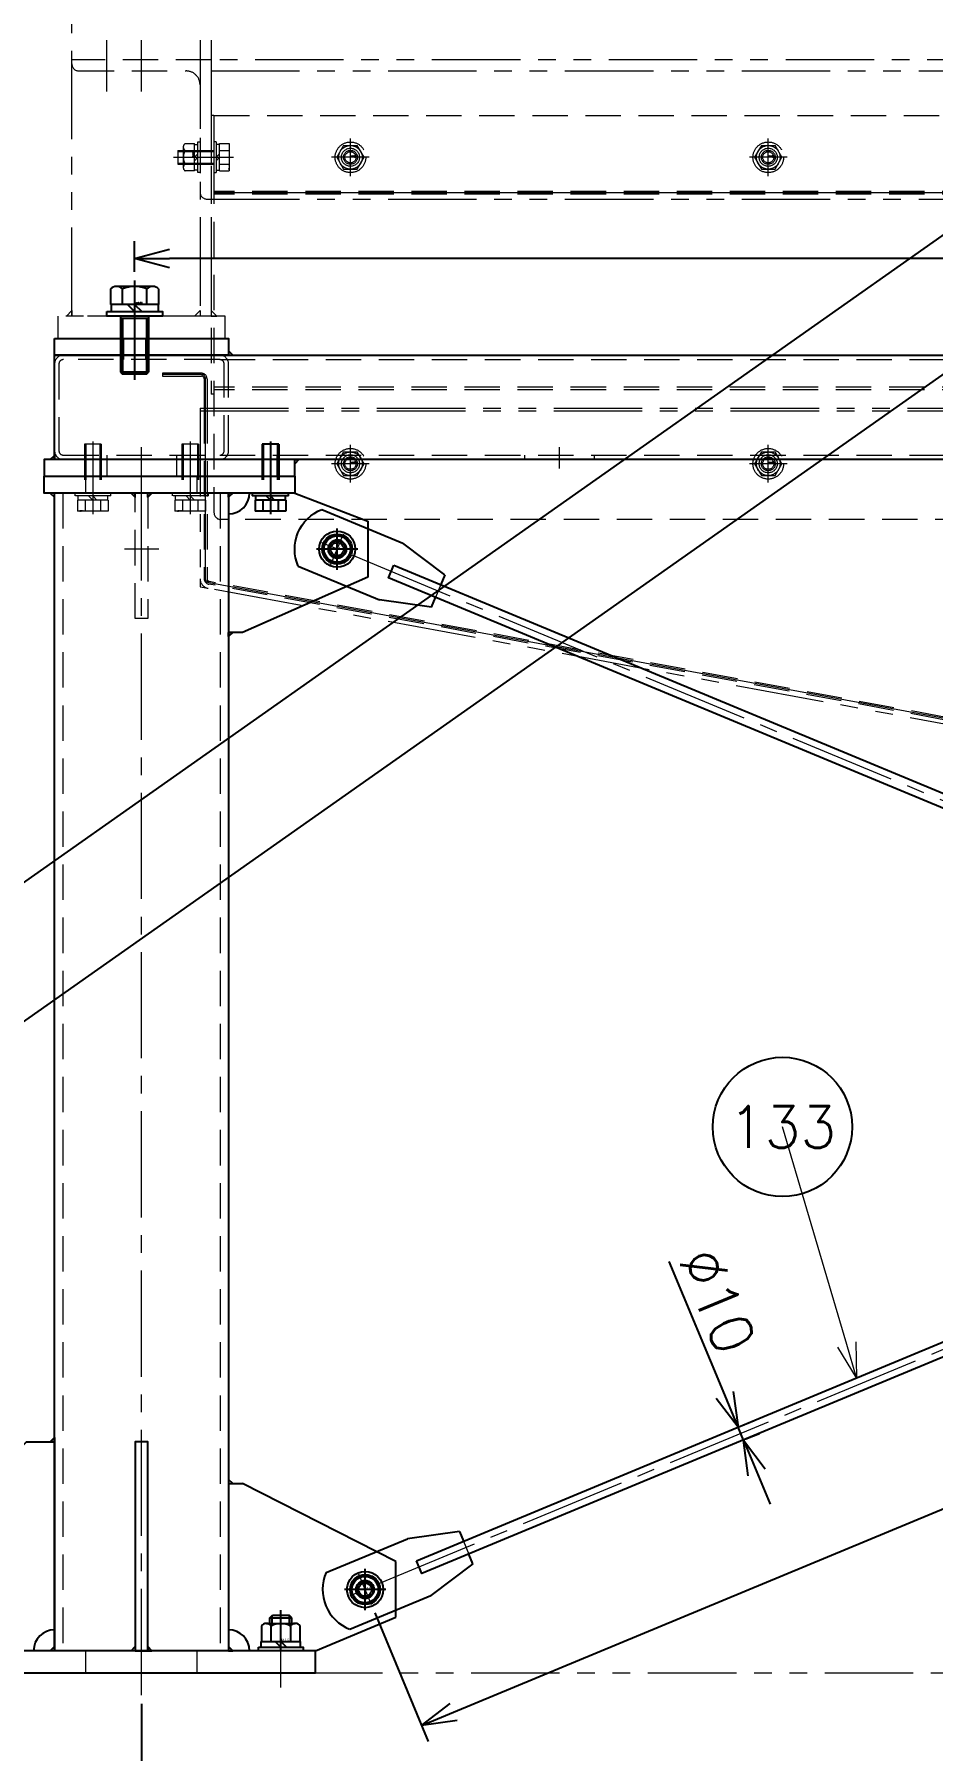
# Model space of a CAD drawing. Header units: millimetres. Extents: x -8731 to 85711, y -14522 to 31379.
# Drawn here: x 51963 to 52608, y 873 to 2106 of the extents above; entities that cross this region are included whole.
import ezdxf
from ezdxf import colors
from ezdxf.entities.mleader import LeaderData, LeaderLine
from ezdxf.enums import TextEntityAlignment as Align
from ezdxf.math import Vec2, Vec3

# ---------------------------------------------------------------- set-up
doc = ezdxf.new("R2010")
doc.units = ezdxf.units.MM
doc.header["$LTSCALE"] = 4
doc.header["$PDMODE"] = 99
doc.header["$PDSIZE"] = 1
for name, pattern in [('CENTER2', [28.575, 19.05, -3.175, 3.175, -3.175]), ('HIDDEN', [9.525, 6.35, -3.175]), ('PHANTOM2', [31.75, 15.875, -3.175, 3.175, -3.175, 3.175, -3.175])]:
    doc.linetypes.add(name, pattern=pattern)
for name, color, linetype, lineweight in [('04_HIDDEN', 2, 'HIDDEN', 13), ('05_CENTER', 4, 'CENTER2', 13), ('06_PHANTOM', 2, 'PHANTOM2', 13), ('08_DIM', 3, 'Continuous', 13)]:
    doc.layers.add(name, color=color, linetype=linetype, lineweight=lineweight)
doc.layers.add('10_DRAFT', color=8, linetype='Continuous', lineweight=0, plot=False)
doc.styles.add('KANJI0', font='txt.shx', dxfattribs={"width": 0.9, "height": 30, "bigfont": 'bigfont'})
doc.styles.add('KSS_TXT', font='txt.shx', dxfattribs={"bigfont": 'extfont2.shx'})
doc.styles.add('KSS_TXT_L', font='txt.shx', dxfattribs={"height": 9, "bigfont": 'extfont2.shx'})
doc.styles.get("Standard").update_dxf_attribs({"font": 'txt.shx', "bigfont": 'extfont2.shx'})
doc.dimstyles.new('KSS_DIM', dxfattribs={"dimscale": 3, "dimtxt": 3, "dimasz": 2.5, "dimexe": 1.25, "dimexo": 0.625, "dimtad": 1, "dimdsep": 46, "dimtxsty": 'KSS_TXT', "dimblk": 'OPEN30', "dimcen": 0, "dimazin": 2, "dimtfac": 0.75, "dimtmove": 0, "dimatfit": 3, "dimldrblk": 'OPEN30', "dimfxl": 1, "dimtolj": 1, "dimarcsym": 0})

# ---------------------------------------------------------------- blocks, each defined once
blk = doc.blocks.new('A$C7E805CF0_1_1_1')
at = {"color": 0}
for p, q in [((12, 998), (-273, 998)), ((12, 1000), (-188, 1000)), ((-188, 998), (-188, 1000)), ((-185, -998), (-185, 998)), ((12, 998), (12, 1000)), ((12, 998), (12, -998)), ((-278, -993), (-278, 993))]:
    blk.add_line(p, q, dxfattribs=at)
at = {"color": 3}
blk.add_line((-44.5, -998), (-44.5, 998), dxfattribs=at)
at = {"color": 0}
for centre in [(-238, 900), (-18, 900), (-238, 600), (-18, 600)]:
    blk.add_circle(centre, 6.5, dxfattribs=at)
blk.add_arc((-273, 993), 5, 90, 180, dxfattribs=at)
at = {"layer": '04_HIDDEN'}
blk.add_line((-183, -998), (-183, 998), dxfattribs=at)
at = {"layer": '04_HIDDEN', "color": 3}
blk.add_line((-42.5, -998), (-42.5, 998), dxfattribs=at)
at = {"layer": '05_CENTER'}
for p, q in [((-18, 1006.6), (-18, 991.5)), ((-238, 887.1), (-238, 912.9)), ((-18, 887.1), (-18, 912.9)), ((-250.9, 900), (-225.1, 900)), ((-30.9, 900), (-5.1, 900)), ((-238, 587.1), (-238, 612.9)), ((-18, 587.1), (-18, 612.9)), ((-250.9, 600), (-225.1, 600)), ((-30.9, 600), (-5.1, 600))]:
    blk.add_line(p, q, dxfattribs=at)
at = {"layer": '10_DRAFT'}
blk.add_line((-43.5, -998), (-43.5, 998), dxfattribs=at)
blk = doc.blocks.new('A$C3DA434D9_1_1_1')
at = {"color": 0}
for p, q in [((0, -1008), (0, 1008)), ((2, -1008), (2, 1008)), ((302.9, -61), (129.4, -1002.3)), ((-25, -1007), (-25, -1035)), ((-23, -1035), (-23, -1007)), ((-21, -1003), (0, -1003)), ((-21, -1005), (0, -1005)), ((0, -1008), (122.5, -1008)), ((-25, -1035), (-23, -1035))]:
    blk.add_line(p, q, dxfattribs=at)
for centre in [(40, -600), (40, -900)]:
    blk.add_circle(centre, 6.5, dxfattribs=at)
blk.add_arc((-21, -1007), 4, 90, 180)
for centre, radius, start, end in [((-21, -1007), 2, 90, 180), ((122.5, -1001), 7, 270, 349.5563)]:
    blk.add_arc(centre, radius, start, end, dxfattribs=at)
at = {"layer": '04_HIDDEN'}
for p, q in [((298, -60.1), (124.5, -1001.4)), ((299.9, -60.5), (126.4, -1001.7)), ((0, -1003), (122.5, -1003)), ((0, -1005), (122.5, -1005))]:
    blk.add_line(p, q, dxfattribs=at)
for radius in [2, 4]:
    blk.add_arc((122.5, -1001), radius, 270, 349.5563, dxfattribs=at)
at = {"layer": '05_CENTER'}
for p, q in [((40, -588), (40, -612)), ((52, -600), (28, -600)), ((40, -888), (40, -912)), ((52, -900), (28, -900))]:
    blk.add_line(p, q, dxfattribs=at)
at = {"layer": '10_DRAFT'}
for p, q in [((125, -1004), (122.5, -1004)), ((122.5, -1008), (128.3, -1008)), ((125.5, -1001.5), (125, -1004)), ((128.3, -1008), (129.4, -1002.3))]:
    blk.add_line(p, q, dxfattribs=at)
blk.add_lwpolyline([(299, 0), (299, -59.7, -0.045601), (299, -60.3), (125.5, -1001.5, -0.36178), (122.5, -1004), (-21, -1004, 0.414214), (-24, -1007), (-24, -1035)], format="xyb", dxfattribs=at)
blk = doc.blocks.new('A$C39DF1911_1_1_1')
blk.add_blockref('A$C3DA434D9_1_1_1', (-100, 0))
blk = doc.blocks.new('10b_2_1')
at = {"color": 0, "linetype": 'CENTER2'}
for p, q in [((0, -13.5), (0, 13.5)), ((13.5, 0), (-13.5, 0))]:
    blk.add_line(p, q, dxfattribs=at)
at = {"color": 0}
for p, q in [((-4.9, 8.5), (-9.8, 0)), ((-9.8, 0), (-4.9, -8.5)), ((-4.9, 8.5), (4.9, 8.5)), ((9.8, 0), (4.9, 8.5)), ((4.9, -8.5), (9.8, 0)), ((-4.9, -8.5), (4.9, -8.5))]:
    blk.add_line(p, q, dxfattribs=at)
for radius in [11, 8.49, 5, 4]:
    blk.add_circle((0, 0), radius, dxfattribs=at)
at = {"layer": '10_DRAFT', "style": 'KSS_TXT'}
blk.add_text('M10', height=1.25, dxfattribs=at).set_placement((0.3, 0.1))
blk = doc.blocks.new('A$C7E374867_2_1')
at = {"color": 0, "linetype": 'CENTER2'}
blk.add_line((0, -29), (0, 14), dxfattribs=at)
at = {"color": 0}
for p, q in [((-11, 1.5), (11, 1.5)), ((-11, 1.5), (-11, 0)), ((-11, 0), (11, 0)), ((-9.8, 11), (9.8, 11)), ((-9.8, 4), (-9.8, 11)), ((9.8, 4), (-9.8, 4)), ((-9.3, 4), (-9.3, 1.5)), ((-4.9, 4), (-4.9, 11)), ((0, 1.5), (-2.5, 4)), ((0, 4), (2.5, 1.5)), ((4.9, 4), (4.9, 11)), ((9.2, 1.5), (9.2, 4)), ((9.8, 4), (9.8, 11)), ((11, 0), (11, 1.5))]:
    blk.add_line(p, q, dxfattribs=at)
at = {"color": 0, "linetype": 'HIDDEN'}
for p, q in [((-5, -26), (-5, 0)), ((-4.2, -26), (-4.2, 0)), ((4.2, -26), (4.2, 0)), ((5, -26), (5, 0)), ((-5, -26), (5, -26))]:
    blk.add_line(p, q, dxfattribs=at)
at = {"layer": '10_DRAFT', "style": 'KSS_TXT_L'}
blk.add_text('BT-M10x30L,SW,PW', height=0.3, dxfattribs=at).set_placement((5.1, 10.7))
blk = doc.blocks.new('M10Nza_1_1_1')
at = {"color": 0}
for p, q in [((-9.8, 4), (-9.8, 10.7)), ((-9.8, 4), (9.8, 4)), ((-9.2, 1.5), (-9.2, 4)), ((-7.3, 12), (7.4, 12)), ((-4.9, 4), (-4.9, 10.7)), ((0, 1.5), (-2.5, 4)), ((0, 4), (2.5, 1.5)), ((4.9, 10.7), (4.9, 4)), ((9.2, 4), (9.2, 1.5)), ((9.8, 10.7), (9.8, 4))]:
    blk.add_line(p, q, dxfattribs=at)
at = {"color": 0, "linetype": 'CENTER2'}
blk.add_line((0, 12), (0, 0), dxfattribs=at)
at = {"color": 0}
blk.add_lwpolyline([(-11, 1.5), (11, 1.5), (11, 0), (-11, 0)], close=True, dxfattribs=at)
for centre, radius, start, end in [((-7.3, 9.1), 2.94, 33.626, 146.374), ((0, 2.2), 9.8, 60, 120), ((7.4, 9.1), 2.94, 33.626, 146.374)]:
    blk.add_arc(centre, radius, start, end, dxfattribs=at)
at = {"layer": '10_DRAFT', "style": 'KSS_TXT'}
blk.add_text('M10', height=1.25, dxfattribs=at).set_placement((0.3, 4.1))
blk = doc.blocks.new('A$C39C06508_1')
for p in [(-1900, 0), (-1600, 0), (-1900, -220), (-1600, -220)]:
    blk.add_blockref('10b_2_1', p)
at = {"rotation": 270}
blk.add_blockref('A$C39DF1911_1_1_1', (-1000, -280), dxfattribs=at)
at = {"layer": '04_HIDDEN'}
for name, p, rotation in [('A$C7E805CF0_1_1_1', (-1000, 18), 90), ('A$C7E374867_2_1', (-1998, 0), 270), ('M10Nza_1_1_1', (-2008, 0), 90)]:
    blk.add_blockref(name, p, dxfattribs=dict(at, rotation=rotation))
blk = doc.blocks.new('A$C7DBD2011_1')
at = {"color": 0, "linetype": 'CENTER2'}
blk.add_line((0, 25.6), (0, -45.7), dxfattribs=at)
at = {"color": 0}
for p, q in [((-17.3, 19.5), (-17.3, 8.3)), ((13, 21.3), (-13, 21.3)), ((-8.7, 8.3), (-8.7, 19.5)), ((8.7, 8.3), (8.7, 19.5)), ((17.3, 8.3), (17.3, 19.5)), ((17.3, 8.3), (-17.3, 8.3)), ((-16.9, 8.3), (-16.9, 3.2)), ((-10, 0), (-10, -40.3)), ((-5.1, 8.3), (0, 3.2)), ((0, 8.3), (5.1, 3.2)), ((10, 0), (10, -40.3)), ((16.9, 8.3), (16.9, 3.2)), ((10, -1.7), (-10, -1.7)), ((-8.6, -1.7), (-8.6, -41.7)), ((8.6, -1.7), (8.6, -41.7)), ((-10, -40.3), (-8.6, -41.7)), ((10, -40.3), (-10, -40.3)), ((8.6, -41.7), (-8.6, -41.7)), ((8.6, -41.7), (10, -40.3))]:
    blk.add_line(p, q, dxfattribs=at)
blk.add_lwpolyline([(-20, 3.2), (20, 3.2), (20, 0), (-20, 0)], close=True, dxfattribs=at)
for centre, radius, start, end in [((-13, 15.3), 6, 44.6, 135.4), ((0, -0.6), 21.9, 66.6, 113.4), ((13, 15.3), 6, 44.6, 135.4)]:
    blk.add_arc(centre, radius, start, end, dxfattribs=at)
at = {"layer": '10_DRAFT', "style": 'KSS_TXT'}
blk.add_text('M20x50', height=1, dxfattribs=at).set_placement((0.4, 8.8))
blk = doc.blocks.new('A$C15646C67_1_1_1')
at = {"color": 0}
for p, q in [((-11, 13), (11, 13)), ((-11, 5), (-11, 13)), ((-5.5, 5), (-5.5, 13)), ((5.5, 5), (5.5, 13)), ((11, 5), (11, 13)), ((-13, 2), (13, 2)), ((-13, 2), (-13, 0)), ((-13, 0), (13, 0)), ((-11, 5), (11, 5)), ((-10.8, 5), (-10.8, 2)), ((0, 2), (-3, 5)), ((0, 5), (3, 2)), ((10.8, 2), (10.8, 5)), ((13, 0), (13, 2))]:
    blk.add_line(p, q, dxfattribs=at)
at = {"color": 0, "linetype": 'CENTER2'}
blk.add_line((0, -37.1), (0, 15.1), dxfattribs=at)
at = {"color": 0, "linetype": 'HIDDEN'}
for p, q in [((-6, -35), (-6, 0)), ((-5.1, -35), (-5.1, 0)), ((5.1, -35), (5.1, 0)), ((6, -35), (6, 0)), ((-6, -35), (6, -35))]:
    blk.add_line(p, q, dxfattribs=at)
at = {"layer": '10_DRAFT', "style": 'KSS_TXT_L'}
blk.add_text('BT-M12x40L,SW,PW', height=0.3, dxfattribs=at).set_placement((6.3, 12.7))
blk = doc.blocks.new('_Open30')
at = {"color": 0, "linetype": 'ByBlock', "lineweight": -2}
for p, q in [((-1, 0.268), (0, 0)), ((0, 0), (-1, -0.268)), ((0, 0), (-1, 0))]:
    blk.add_line(p, q, dxfattribs=at)
blk = doc.blocks.new('*D1130')
at = {"layer": '08_DIM', "color": 0, "lineweight": -2, "transparency": 16777216}
for p, q in [((54006.4, 1719.2), (54044.7, 1626.9)), ((52264, 901.2), (54016.8, 1628.9)), ((52207.4, 972.3), (52245.7, 880))]:
    blk.add_line(p, q, dxfattribs=at)
at = {"layer": 'Defpoints', "color": 0, "transparency": 16777216}
for p in [(54004, 1725), (54039.9, 1638.5), (52205, 978.1)]:
    blk.add_point(p, dxfattribs=at)
at = {"layer": '08_DIM', "color": 0, "lineweight": -2, "transparency": 16777216, "xscale": 25, "yscale": 25, "zscale": 25}
for p, rotation in [((54039.9, 1638.5), 22.54658993915902), ((52240.9, 891.6), 202.546589939159)]:
    blk.add_blockref('_Open30', p, dxfattribs=dict(at, rotation=rotation))
at = {"layer": '08_DIM', "color": 0, "transparency": 16777216, "insert": (53132.2, 1284.7), "char_height": 30, "attachment_point": 5, "rotation": 22.5466, "style": 'KSS_TXT'}
blk.add_mtext('\\A1;1948', dxfattribs=at)
blk = doc.blocks.new('*D1131')
at = {"layer": '08_DIM', "color": 0, "lineweight": -2, "transparency": 16777216}
for p, q in [((52458.6, 1128.8), (52418.8, 1224.6)), ((52469.9, 1106.4), (52479.7, 1110.5)), ((52472, 1096.4), (52468.2, 1105.7)), ((52473.8, 1097.2), (52483.5, 1101.2)), ((52481.6, 1073.3), (52491.2, 1050.3))]:
    blk.add_line(p, q, dxfattribs=at)
at = {"layer": 'Defpoints', "color": 0, "transparency": 16777216}
for p in [(52464.2, 1104), (52468.2, 1105.7), (52468, 1094.8)]:
    blk.add_point(p, dxfattribs=at)
at = {"layer": '08_DIM', "color": 0, "lineweight": -2, "transparency": 16777216, "xscale": 25, "yscale": 25, "zscale": 25}
for p, rotation in [((52468.2, 1105.7), 292.5465899393603), ((52472, 1096.4), 112.5465899393603)]:
    blk.add_blockref('_Open30', p, dxfattribs=dict(at, rotation=rotation))
at = {"layer": '08_DIM', "color": 0, "transparency": 16777216, "insert": (52453.5, 1196.4), "char_height": 30, "attachment_point": 5, "rotation": 292.5466, "style": 'KSS_TXT'}
blk.add_mtext('\\A1;%%C10', dxfattribs=at)
blk = doc.blocks.new('12b_1_1_1')
at = {"color": 0, "linetype": 'CENTER2'}
for p, q in [((0, -14.8), (0, 14.8)), ((14.8, 0), (-14.8, 0))]:
    blk.add_line(p, q, dxfattribs=at)
at = {"color": 0}
for p, q in [((-5.5, 9.5), (-10.9, 0)), ((-10.9, 0), (-5.5, -9.5)), ((5.5, 9.5), (-5.5, 9.5)), ((11, 0), (5.5, 9.5)), ((5.5, -9.5), (11, 0)), ((-5.5, -9.5), (5.5, -9.5))]:
    blk.add_line(p, q, dxfattribs=at)
for radius in [13, 10.8, 9.48, 6, 4.75]:
    blk.add_circle((0, 0), radius, dxfattribs=at)
at = {"layer": '10_DRAFT', "linetype": 'CENTER2', "style": 'KANJI0', "width": 0.82}
blk.add_text('Ｍ１２', height=1.5, dxfattribs=at).set_placement((0.3, 0.1))
blk = doc.blocks.new('M16Nz_1_1_1')
at = {"color": 0}
for p, q in [((-8, 23.6), (-6, 25.6)), ((-6.3, 19.6), (-6.3, 25.3)), ((-6, 25.6), (6, 25.6)), ((8, 23.6), (6, 25.6)), ((6.2, 19.6), (6.2, 25.3)), ((-13.9, 17.7), (-13.9, 6.6)), ((-10.4, 19.6), (10.4, 19.6)), ((-8, 23.6), (8, 23.6)), ((-8, 19.6), (-8, 23.6)), ((-6.9, 6.6), (-6.9, 17.7)), ((6.9, 17.7), (6.9, 6.6)), ((8, 19.6), (8, 23.6)), ((13.8, 6.6), (13.8, 17.7)), ((-14, 2.6), (-14, 6.6)), ((-14, 6.6), (14, 6.6)), ((-4, 6.6), (0, 2.6)), ((0, 6.6), (4, 2.6)), ((14, 6.6), (14, 2.6))]:
    blk.add_line(p, q, dxfattribs=at)
at = {"color": 0, "linetype": 'CENTER2'}
blk.add_line((0, 0), (0, 29.2), dxfattribs=at)
at = {"color": 0}
blk.add_lwpolyline([(-16, 2.6), (16, 2.6), (16, 0), (-16, 0)], close=True, dxfattribs=at)
for centre, radius, start, end in [((-10.4, 15.4), 4.16, 33.626, 146.374), ((0, 5.7), 13.8, 60, 120), ((10.4, 15.4), 4.16, 33.626, 146.374)]:
    blk.add_arc(centre, radius, start, end, dxfattribs=at)
at = {"layer": '10_DRAFT', "style": 'KANJI0', "width": 0.82}
blk.add_text('Ｍ１６', height=1.71, dxfattribs=at).set_placement((0.4, 6.8))
blk = doc.blocks.new('A$C0E3650FB_1')
at = {"color": 0}
for p, q in [((-523.1, 22), (-460, 22)), ((-423.5, 12.5), (-460, 22)), ((-423.5, 12.5), (-423.5, 5)), ((-35, 5), (-35, -5)), ((-35, 4.2), (40, 4.2)), ((-423.5, -12.5), (-423.5, -5)), ((-35, -4.2), (40, -4.2)), ((-523.1, -22), (-460, -22)), ((-423.5, -12.5), (-460, -22))]:
    blk.add_line(p, q, dxfattribs=at)
blk.add_lwpolyline([(-460, 5), (40, 5), (40, -5), (-460, -5)], close=True, dxfattribs=at)
blk.add_circle((-502, 0), 6.5, dxfattribs=at)
blk.add_arc((-502, 0), 30.5, 133.8371, 226.1629, dxfattribs=at)
at = {"layer": '04_HIDDEN', "color": 0}
blk.add_line((-423.5, 5), (-423.5, -5), dxfattribs=at)
at = {"layer": '05_CENTER', "color": 0}
for p, q in [((40, 0), (-513.9, 0)), ((-502, -11.9), (-502, 11.9))]:
    blk.add_line(p, q, dxfattribs=at)
at = {"layer": '10_DRAFT'}
blk.add_line((0, 5), (0, -5), dxfattribs=at)
blk = doc.blocks.new('A$C012E5E5B_1')
at = {"color": 0}
for p, q in [((1217.4, 12.5), (1253.9, 22)), ((1217.4, 12.5), (1217.4, 5)), ((1317, 22), (1253.9, 22)), ((25.8, 4.2), (-49.2, 4.2)), ((25.8, 5), (25.8, -5)), ((25.8, -4.2), (-49.2, -4.2)), ((1217.4, -12.5), (1217.4, -5)), ((1217.4, -12.5), (1253.9, -22)), ((1317, -22), (1253.9, -22))]:
    blk.add_line(p, q, dxfattribs=at)
blk.add_lwpolyline([(1253.9, 5), (-49.2, 5), (-49.2, -5), (1253.9, -5)], close=True, dxfattribs=at)
blk.add_circle((1295.9, 0), 6.5, dxfattribs=at)
blk.add_arc((1295.9, 0), 30.5, 313.8371, 46.1629, dxfattribs=at)
at = {"layer": '04_HIDDEN', "color": 0}
blk.add_line((1217.4, 5), (1217.4, -5), dxfattribs=at)
at = {"layer": '05_CENTER', "color": 0}
for p, q in [((1295.9, -11.9), (1295.9, 11.9)), ((-49.2, 0), (1307.8, 0))]:
    blk.add_line(p, q, dxfattribs=at)
at = {"layer": '10_DRAFT'}
blk.add_line((0, 5), (0, -5), dxfattribs=at)
blk = doc.blocks.new('A$C32F369E6_1')
for name, p in [('A$C0E3650FB_1', (502, 0)), ('A$C012E5E5B_1', (652, 0))]:
    blk.add_blockref(name, p)
blk = doc.blocks.new('A$C5A9219BC_1')
at = {"color": 0}
for p, q in [((56.1, 0), (-56.1, 0)), ((-62.5, -6.4), (-62.5, -68.6)), ((-59.3, -6.4), (-59.3, -68.6)), ((56.1, -3.2), (-56.1, -3.2)), ((59.3, -68.6), (59.3, -6.4)), ((62.5, -68.6), (62.5, -6.4)), ((-56.1, -71.8), (56.1, -71.8)), ((-56.1, -75), (56.1, -75))]:
    blk.add_line(p, q, dxfattribs=at)
for centre, radius, start, end in [((-56.1, -6.4), 6.4, 90, 180), ((-56.1, -6.4), 3.2, 90, 180), ((56.1, -6.4), 6.4, 0, 90), ((56.1, -6.4), 3.2, 0, 90), ((-56.1, -68.6), 6.4, 180, 270), ((-56.1, -68.6), 3.2, 180, 270), ((56.1, -68.6), 6.4, 270, 0), ((56.1, -68.6), 3.2, 270, 0)]:
    blk.add_arc(centre, radius, start, end, dxfattribs=at)
blk = doc.blocks.new('A$C671724CB_1')
at = {"color": 0}
for points in [[(-2167.5, 0), (-2042.5, 0), (-2042.5, -12), (-2167.5, -12)], [(-2167.5, -12), (57.5, -12), (57.5, -87), (-2167.5, -87)]]:
    blk.add_lwpolyline(points, close=True, dxfattribs=at)
at = {"color": 3}
for points in [[(-2042.5, -12), (-2039.5, -12), (-2042.5, -9), (-2042.5, -9)], [(-2167.5, -87), (-2170.5, -87), (-2167.5, -84), (-2167.5, -84)], [(-1995, -87), (-1992, -87), (-1995, -90), (-1995, -90)]]:
    blk.add_lwpolyline(points, close=True, dxfattribs=at)
blk.add_lwpolyline([(-2175, -99), (-1995, -99), (-1995, -87), (-2175, -87)], close=True)
at = {"layer": '04_HIDDEN'}
for p, q in [((-2120, 0), (-2120, -15.2)), ((-2118, 0), (-2118, -15.2)), ((-2102, -15.2), (-2102, 0)), ((-2100, -15.2), (-2100, 0)), ((-2048.9, -15.2), (-61.1, -15.2)), ((-2048.9, -83.8), (-61.1, -83.8)), ((-2018.5, -99), (-2018.5, -83.8)), ((-2017.2, -99), (-2017.2, -83.8)), ((-2007.7, -99), (-2007.7, -83.8)), ((-2006.5, -99), (-2006.5, -83.8))]:
    blk.add_line(p, q, dxfattribs=at)
at = {"layer": '04_HIDDEN', "color": 9}
for p, q in [((-2130, -83.8), (-2130, -99)), ((-2080, -83.8), (-2080, -99)), ((-1830, -83.8), (-1830, -87)), ((-1780, -83.8), (-1780, -87))]:
    blk.add_line(p, q, dxfattribs=at)
at = {"layer": '05_CENTER'}
for p, q in [((-2110, 6.7), (-2110, -21.9)), ((-2012.5, -103.1), (-2012.5, -79.7))]:
    blk.add_line(p, q, dxfattribs=at)
at = {"layer": '05_CENTER', "color": 9}
for p, q in [((-2105, -105.3), (-2105, -78)), ((-1805, -93.3), (-1805, -78))]:
    blk.add_line(p, q, dxfattribs=at)
at = {"layer": '04_HIDDEN'}
blk.add_blockref('A$C5A9219BC_1', (-2105, -12), dxfattribs=at)
blk = doc.blocks.new('*D1204')
at = {"layer": '08_DIM', "color": 0, "lineweight": -2, "transparency": 16777216}
for p, q in [((52039.9, 907.1), (52039.9, 776.9)), ((54139.9, 907.1), (54139.9, 776.9)), ((52064.9, 789.4), (54114.9, 789.4))]:
    blk.add_line(p, q, dxfattribs=at)
at = {"layer": 'Defpoints', "color": 0, "transparency": 16777216}
for p in [(52039.9, 913.3), (54139.9, 913.3), (54139.9, 789.4)]:
    blk.add_point(p, dxfattribs=at)
at = {"layer": '08_DIM', "color": 0, "lineweight": -2, "transparency": 16777216, "xscale": 25, "yscale": 25, "zscale": 25, "rotation": 180}
blk.add_blockref('_Open30', (52039.9, 789.4), dxfattribs=at)
at = {"layer": '08_DIM', "color": 0, "lineweight": -2, "transparency": 16777216, "xscale": 25, "yscale": 25, "zscale": 25}
blk.add_blockref('_Open30', (54139.9, 789.4), dxfattribs=at)
at = {"layer": '08_DIM', "color": 0, "transparency": 16777216, "insert": (53089.9, 810.6), "char_height": 30, "attachment_point": 5, "style": 'KSS_TXT'}
blk.add_mtext('\\A1;2100', dxfattribs=at)
blk = doc.blocks.new('*D1205')
at = {"layer": '08_DIM', "color": 0, "lineweight": -2, "transparency": 16777216}
for p, q in [((52034.9, 1935), (52034.9, 1957.1)), ((54144.9, 1935), (54144.9, 1957.1)), ((54119.9, 1944.6), (52059.9, 1944.6))]:
    blk.add_line(p, q, dxfattribs=at)
at = {"layer": 'Defpoints', "color": 0, "transparency": 16777216}
for p in [(52034.9, 1944.6), (52034.9, 1928.8), (54144.9, 1928.8)]:
    blk.add_point(p, dxfattribs=at)
at = {"layer": '08_DIM', "color": 0, "lineweight": -2, "transparency": 16777216, "xscale": 25, "yscale": 25, "zscale": 25, "rotation": 180}
blk.add_blockref('_Open30', (52034.9, 1944.6), dxfattribs=at)
at = {"layer": '08_DIM', "color": 0, "lineweight": -2, "transparency": 16777216, "xscale": 25, "yscale": 25, "zscale": 25}
blk.add_blockref('_Open30', (54144.9, 1944.6), dxfattribs=at)
at = {"layer": '08_DIM', "color": 0, "transparency": 16777216, "insert": (53089.9, 1965.8), "char_height": 30, "attachment_point": 5, "style": 'KSS_TXT'}
blk.add_mtext('\\A1;2110', dxfattribs=at)
blk = doc.blocks.new('A$C448B04A9_1_1_1')
at = {"color": 0}
for p, q in [((3, 100), (0, 100)), ((0, 0), (0, 100)), ((8, 18), (8, 95)), ((0, 0), (100, 0)), ((95, 8), (18, 8)), ((100, 3), (100, 0))]:
    blk.add_line(p, q, dxfattribs=at)
for centre, radius, start, end in [((3, 95), 5, 0, 90), ((18, 18), 10, 180, 270), ((95, 3), 5, 0, 90)]:
    blk.add_arc(centre, radius, start, end, dxfattribs=at)
blk = doc.blocks.new('A$C42EA7A30_1_1_1')
at = {"color": 0}
for p, q in [((-1008, 1230), (-1008, 16)), ((-1000, 192), (1000, 192))]:
    blk.add_line(p, q, dxfattribs=at)
for points in [[(-1090, 1230), (-1000, 1230), (-1000, 16), (-1100, 16), (-1100, 1220)], [(-1000, 100), (1000, 100), (1000, 200), (-1000, 200)], [(-1110, 0), (-990, 0), (-990, 16), (-1110, 16)]]:
    blk.add_lwpolyline(points, close=True, dxfattribs=at)
for centre in [(-900, 130), (-600, 130)]:
    blk.add_circle(centre, 6.5, dxfattribs=at)
at = {"layer": '05_CENTER'}
for p, q in [((-1075, 177.2), (-1075, 214)), ((-1050, 177.2), (-1050, 214)), ((-900, 117.1), (-900, 142.9)), ((-600, 117.1), (-600, 142.9)), ((-1017, 130), (-991.3, 130)), ((-887.1, 130), (-912.9, 130)), ((-587.1, 130), (-612.9, 130)), ((-1055, -16.1), (-1055, 31.6))]:
    blk.add_line(p, q, dxfattribs=at)
at = {"layer": '08_DIM'}
for points in [[(-1100, 16), (-1104, 16), (-1100, 20), (-1100, 20)], [(-1008, 16), (-1012, 16), (-1008, 20), (-1008, 20)], [(-1000, 16), (-996, 16), (-1000, 20), (-1000, 20)]]:
    blk.add_lwpolyline(points, close=True, dxfattribs=at)
at = {"layer": '04_HIDDEN', "rotation": 180}
blk.add_blockref('A$C448B04A9_1_1_1', (-1000, 200), dxfattribs=at)
blk = doc.blocks.new('A$C48715C6C_1')
at = {"color": 0}
for p, q in [((-62.5, 16), (-62.5, 847)), ((62.5, 847), (62.5, 16)), ((110, 847), (162.5, 826.7)), ((162.5, 826.7), (162.5, 786.7)), ((162.5, 786.7), (72.5, 747)), ((72.5, 747), (62.5, 747)), ((62.5, 136), (72.5, 136)), ((182.5, 80), (72.5, 136)), ((182.5, 40), (182.5, 80)), ((125, 16), (182.5, 40))]:
    blk.add_line(p, q, dxfattribs=at)
for points in [[(-70, 859), (110, 859), (110, 847), (-70, 847)], [(-62.5, 16), (-112.5, 16), (-112.5, 136), (-82.5, 166), (-62.5, 166)], [(-4.5, 16), (4.5, 16), (4.5, 166), (-4.5, 166)], [(-125, 0), (125, 0), (125, 16), (-125, 16)]]:
    blk.add_lwpolyline(points, close=True, dxfattribs=at)
at = {"color": 3}
for points in [[(-62.5, 847), (-65.5, 847), (-62.5, 844), (-62.5, 844)], [(-4.5, 847), (-7.5, 847), (-4.5, 844), (-4.5, 844)], [(4.5, 847), (7.5, 847), (4.5, 844), (4.5, 844)], [(62.5, 847), (65.5, 847), (62.5, 844), (62.5, 844)], [(62.5, 747), (65.5, 747), (62.5, 744), (62.5, 744)], [(-62.5, 166), (-65.5, 166), (-62.5, 169), (-62.5, 169)], [(62.5, 136), (65.5, 136), (62.5, 139), (62.5, 139)], [(-112.5, 16), (-115.5, 16), (-112.5, 19), (-112.5, 19)], [(-62.5, 16), (-65.5, 16), (-62.5, 19), (-62.5, 19)], [(-4.5, 16), (-7.5, 16), (-4.5, 19), (-4.5, 19)], [(4.5, 16), (7.5, 16), (4.5, 19), (4.5, 19)], [(62.5, 16), (65.5, 16), (62.5, 19), (62.5, 19)]]:
    blk.add_lwpolyline(points, close=True, dxfattribs=at)
at = {"color": 0}
for centre in [(140.5, 806.7), (160.5, 59.9)]:
    blk.add_circle(centre, 6.5, dxfattribs=at)
for centre, start, end in [((62.5, 847), 270, 0), ((-62.5, 16), 90, 180), ((62.5, 16), 0, 90)]:
    blk.add_arc(centre, 15, start, end, dxfattribs=at)
at = {"layer": '04_HIDDEN'}
for p, q in [((-40, 847), (-40, 859)), ((40, 847), (40, 859)), ((-56.5, 847), (-56.5, 16)), ((56.5, 847), (56.5, 16)), ((-40, 0), (-40, 16)), ((40, 0), (40, 16))]:
    blk.add_line(p, q, dxfattribs=at)
blk.add_lwpolyline([(-4.5, 847), (4.5, 847), (4.5, 757), (-4.5, 757)], close=True, dxfattribs=at)
at = {"layer": '05_CENTER'}
for p, q in [((-35, 865), (-35, 841.4)), ((0, -15.9), (0, 866.2)), ((35, 865), (35, 841.4)), ((92.5, 865), (92.5, 841.4)), ((140.5, 819), (140.5, 794.5)), ((12.3, 806.7), (-12.3, 806.7)), ((152.8, 806.7), (128.2, 806.7)), ((160.5, 47.6), (160.5, 72.1)), ((172.8, 59.9), (148.2, 59.9)), ((-100, -10.5), (-100, 25.6)), ((100, -10.5), (100, 25.6))]:
    blk.add_line(p, q, dxfattribs=at)
blk = doc.blocks.new('AM_BALLOON1')
at = {"transparency": 16777216}
blk.add_circle((0, 0), 5, dxfattribs=at)
blk.add_attdef('B_NUMBER', text='', height=3, dxfattribs=at).set_placement((0, 0), align=Align.MIDDLE_CENTER)
blk = doc.blocks.new('_OPEN')
at = {"color": 0, "linetype": 'ByBlock'}
for p, q in [((-1, 0.167), (0, 0)), ((0, 0), (-1, -0.167)), ((0, 0), (-1, 0))]:
    blk.add_line(p, q, dxfattribs=at)

msp = doc.modelspace()

# ---------------------------------------------------------------- linework, layer by layer
at = {"color": 1}
for p, q in [((58682.99699, 6232.12579), (50400.98839, 402.92779)), ((58682.99699, 6132.12579), (50543.0664, 402.92779))]:
    msp.add_line(p, q, dxfattribs=at)
at = {"layer": '06_PHANTOM'}
msp.add_line((51641.51859, 929.22648), (58215.05774, 929.22648), dxfattribs=at)

# ---------------------------------------------------------------- block references
for name, p in [('A$C7DBD2011_1', (52034.89577, 1903.22648)), ('A$C671724CB_1', (54144.89577, 1887.22648)), ('A$C48715C6C_1', (52039.89577, 929.22648)), ('12b_1_1_1', (52180.39577, 1735.97263)), ('12b_1_1_1', (52200.39577, 989.08801)), ('M16Nz_1_1_1', (52139.89577, 945.22648))]:
    msp.add_blockref(name, p)
for name, p, rotation in [('A$C15646C67_1_1_1', (52132.39578, 1776.22648), 180), ('A$C15646C67_1_1_1', (52132.39579, 1776.22648), 180), ('A$C32F369E6_1', (52200.39577, 989.08801), 22.54658993932255)]:
    msp.add_blockref(name, p, dxfattribs=dict(rotation=rotation))
at = {"xscale": -1, "rotation": 337.453410060679}
msp.add_blockref('A$C32F369E6_1', (53979.39577, 989.08801), dxfattribs=at)
at = {"layer": '04_HIDDEN', "rotation": 180}
for p in [(52004.89577, 1776.22648), (52074.89577, 1776.22648)]:
    msp.add_blockref('A$C15646C67_1_1_1', p, dxfattribs=at)
at = {"layer": '06_PHANTOM'}
for name, p in [('A$C42EA7A30_1_1_1', (53089.89577, 1887.22648)), ('A$C39C06508_1', (54089.89577, 2017.22648))]:
    msp.add_blockref(name, p, dxfattribs=at)

# ---------------------------------------------------------------- dimensions: what is measured, and where the dimension line sits
at = {"layer": '08_DIM'}
for base, p1, p2, override, picture, middle in [((52034.89577, 1944.55701), (54144.89577, 1928.79293), (52034.89577, 1928.79293), {"dimscale": 10, "dimdec": 0}, '*D1205', (53089.89577, 1965.80701)), ((54139.89577, 789.36211), (52039.89577, 913.30322), (54139.89577, 913.30322), {"dimscale": 10}, '*D1204', (53089.89577, 810.61211))]:
    dim = msp.add_linear_dim(base=base, p1=p1, p2=p2, dimstyle='KSS_DIM', override=override, dxfattribs=at)
    dim.commit()
    dim.dimension.update_dxf_attribs({"geometry": picture, "text_midpoint": middle})
dim = msp.add_linear_dim(base=(54039.87489, 1638.47171), p1=(52204.96022, 978.09375), p2=(54003.96022, 1724.97837), angle=22.54658994, dimstyle='KSS_DIM', override={"dimscale": 10, "dimdec": 0}, dxfattribs=at)
dim.commit()
dim.dimension.update_dxf_attribs({"geometry": '*D1130', "text_midpoint": (53132.22691, 1284.65522)})
dim = msp.add_linear_dim(base=(52468.16047, 1105.66874), p1=(52468.00569, 1094.77691), p2=(52464.17135, 1104.01259), angle=292.54658994, text='%%C<>', dimstyle='KSS_DIM', override={"dimscale": 10}, dxfattribs=at)
dim.commit()
dim.dimension.update_dxf_attribs({"geometry": '*D1131', "text_midpoint": (52453.51683, 1196.36062)})

# ---------------------------------------------------------------- leaders
ml = msp.add_multileader_block('Standard', dxfattribs=at)
ml.set_content('AM_BALLOON1', color=256, scale=15)
ml.set_attribute('B_NUMBER', 'D', width=0)
ml.set_leader_properties(color=256, linetype='ByLayer', lineweight=-1)
ml.set_arrow_properties(name='OPEN')
ml.build(insert=Vec2(0, 0))
ml.multileader.update_dxf_attribs({"leader_type": 0, "has_dogleg": 0, "text_right_attachment_type": 6, "dogleg_length": 0, "arrow_head_size": 30, "scale": 15, "block_connection_type": 1})
ctx = ml.context
ctx.base_point, ctx.scale, ctx.char_height, ctx.arrow_head_size, ctx.landing_gap_size, ctx.plane_origin = Vec3(71378.15101, 6803.23474), 15, 60, 30, 30, Vec3(71378.15101, 6803.23474)
ctx.right_attachment, ctx.attachment_type = 6, 1
notes = []
notes.append((ctx, [(0, (0, 0, 0), (0, 0), (1, 0), 1, [])]))
ctx.block.insert = Vec3(71378.15101, 6803.23474)
ml = msp.add_multileader_block('Standard', dxfattribs=at)
ml.set_content('AM_BALLOON1', color=256, scale=15)
ml.set_attribute('B_NUMBER', 'A', width=0)
ml.set_leader_properties(color=256, linetype='ByLayer', lineweight=-1)
ml.set_arrow_properties(name='OPEN')
ml.build(insert=Vec2(0, 0))
ml.multileader.update_dxf_attribs({"leader_type": 0, "has_dogleg": 0, "text_right_attachment_type": 6, "dogleg_length": 0, "arrow_head_size": 30, "scale": 15, "block_connection_type": 1})
ctx = ml.context
ctx.base_point, ctx.scale, ctx.char_height, ctx.arrow_head_size, ctx.landing_gap_size, ctx.plane_origin = Vec3(74152.51725, 3585.67818), 15, 60, 30, 30, Vec3(74152.51725, 3585.67818)
ctx.right_attachment, ctx.attachment_type = 6, 1
notes.append((ctx, [(0, (0, 0, 0), (0, 0), (1, 0), 1, [])]))
ctx.block.insert = Vec3(74152.51725, 3585.67818)
ml = msp.add_multileader_block('Standard', dxfattribs=at)
ml.set_content('AM_BALLOON1', color=256, scale=15)
ml.set_attribute('B_NUMBER', 'C', width=0)
ml.set_leader_properties(color=256, linetype='ByLayer', lineweight=-1)
ml.set_arrow_properties(name='OPEN')
ml.build(insert=Vec2(0, 0))
ml.multileader.update_dxf_attribs({"leader_type": 0, "has_dogleg": 0, "text_right_attachment_type": 6, "dogleg_length": 0, "arrow_head_size": 30, "scale": 15, "block_connection_type": 1})
ctx = ml.context
ctx.base_point, ctx.scale, ctx.char_height, ctx.arrow_head_size, ctx.landing_gap_size, ctx.plane_origin = Vec3(75922.97109, 3336.04157), 15, 60, 30, 30, Vec3(75922.97109, 3336.04157)
ctx.right_attachment, ctx.attachment_type = 6, 1
notes.append((ctx, [(0, (0, 0, 0), (0, 0), (1, 0), 1, [])]))
ctx.block.insert = Vec3(75922.97109, 3336.04157)
ml = msp.add_multileader_block('Standard', dxfattribs=at)
ml.set_content('AM_BALLOON1', color=256, scale=15)
ml.set_attribute('B_NUMBER', 'B', width=0)
ml.set_leader_properties(color=256, linetype='ByLayer', lineweight=-1)
ml.set_arrow_properties(name='OPEN')
ml.build(insert=Vec2(0, 0))
ml.multileader.update_dxf_attribs({"leader_type": 0, "has_dogleg": 0, "text_right_attachment_type": 6, "dogleg_length": 0, "arrow_head_size": 30, "scale": 15, "block_connection_type": 1})
ctx = ml.context
ctx.base_point, ctx.scale, ctx.char_height, ctx.arrow_head_size, ctx.landing_gap_size, ctx.plane_origin = Vec3(67070.6429, 3097.55674), 15, 60, 30, 30, Vec3(67070.6429, 3097.55674)
ctx.right_attachment, ctx.attachment_type = 6, 1
notes.append((ctx, [(0, (0, 0, 0), (0, 0), (1, 0), 1, [])]))
ctx.block.insert = Vec3(67070.6429, 3097.55674)
ml = msp.add_multileader_block('Standard', dxfattribs=at)
ml.set_content('AM_BALLOON1', color=256, scale=15)
ml.set_attribute('B_NUMBER', 'J', width=0)
ml.set_leader_properties(color=256, linetype='ByLayer', lineweight=-1)
ml.set_arrow_properties(name='OPEN')
ml.build(insert=Vec2(0, 0))
ml.multileader.update_dxf_attribs({"leader_type": 0, "has_dogleg": 0, "text_right_attachment_type": 6, "dogleg_length": 0, "arrow_head_size": 30, "scale": 15, "block_connection_type": 1})
ctx = ml.context
ctx.base_point, ctx.scale, ctx.char_height, ctx.arrow_head_size, ctx.landing_gap_size, ctx.plane_origin = Vec3(74177.16998, 3066.07102), 15, 60, 30, 30, Vec3(74177.16998, 3066.07102)
ctx.right_attachment, ctx.attachment_type = 6, 1
notes.append((ctx, [(0, (0, 0, 0), (0, 0), (1, 0), 1, [])]))
ctx.block.insert = Vec3(74177.16998, 3066.07102)
ml = msp.add_multileader_block('Standard', dxfattribs=at)
ml.set_content('AM_BALLOON1', color=256, scale=15)
ml.set_attribute('B_NUMBER', 'M', width=0)
ml.set_leader_properties(color=256, linetype='ByLayer', lineweight=-1)
ml.set_arrow_properties(name='OPEN')
ml.build(insert=Vec2(0, 0))
ml.multileader.update_dxf_attribs({"leader_type": 0, "has_dogleg": 0, "text_right_attachment_type": 6, "dogleg_length": 0, "arrow_head_size": 30, "scale": 15, "block_connection_type": 1})
ctx = ml.context
ctx.base_point, ctx.scale, ctx.char_height, ctx.arrow_head_size, ctx.landing_gap_size, ctx.plane_origin = Vec3(69659.19245, 2969.93556), 15, 60, 30, 30, Vec3(69674.9433, 2742.80924)
ctx.right_attachment, ctx.attachment_type = 6, 1
notes.append((ctx, [(0, (0, 0, 0), (0, 0), (1, 0), 1, [])]))
ctx.block.insert = Vec3(69659.19245, 2969.93556)
ml = msp.add_multileader_block('Standard', dxfattribs=at)
ml.set_content('AM_BALLOON1', color=256, scale=15)
ml.set_attribute('B_NUMBER', 'G', width=0)
ml.set_leader_properties(color=256, linetype='ByLayer', lineweight=-1)
ml.set_arrow_properties(name='OPEN')
ml.build(insert=Vec2(0, 0))
ml.multileader.update_dxf_attribs({"leader_type": 0, "has_dogleg": 0, "text_right_attachment_type": 6, "dogleg_length": 0, "arrow_head_size": 30, "scale": 15, "block_connection_type": 1})
ctx = ml.context
ctx.base_point, ctx.scale, ctx.char_height, ctx.arrow_head_size, ctx.landing_gap_size, ctx.plane_origin = Vec3(77538.8127, 2880.80037), 15, 60, 30, 30, Vec3(77538.8127, 2880.80037)
ctx.right_attachment, ctx.attachment_type = 6, 1
notes.append((ctx, [(0, (0, 0, 0), (0, 0), (1, 0), 1, [])]))
ctx.block.insert = Vec3(77538.8127, 2880.80037)
ml = msp.add_multileader_block('Standard', dxfattribs=at)
ml.set_content('AM_BALLOON1', color=256, scale=15)
ml.set_attribute('B_NUMBER', 'H', width=0)
ml.set_leader_properties(color=256, linetype='ByLayer', lineweight=-1)
ml.set_arrow_properties(name='OPEN')
ml.build(insert=Vec2(0, 0))
ml.multileader.update_dxf_attribs({"leader_type": 0, "has_dogleg": 0, "text_right_attachment_type": 6, "dogleg_length": 0, "arrow_head_size": 30, "scale": 15, "block_connection_type": 1})
ctx = ml.context
ctx.base_point, ctx.scale, ctx.char_height, ctx.arrow_head_size, ctx.landing_gap_size, ctx.plane_origin = Vec3(77409.17981, 2739.35861), 15, 60, 30, 30, Vec3(77409.17981, 2739.35861)
ctx.right_attachment, ctx.attachment_type = 6, 1
notes.append((ctx, [(0, (0, 0, 0), (0, 0), (1, 0), 1, [])]))
ctx.block.insert = Vec3(77409.17981, 2739.35861)
ml = msp.add_multileader_block('Standard', dxfattribs=at)
ml.set_content('AM_BALLOON1', color=256, scale=15)
ml.set_attribute('B_NUMBER', 'T', width=0)
ml.set_leader_properties(color=256, linetype='ByLayer', lineweight=-1)
ml.set_arrow_properties(name='OPEN')
ml.build(insert=Vec2(0, 0))
ml.multileader.update_dxf_attribs({"leader_type": 0, "has_dogleg": 0, "text_right_attachment_type": 6, "dogleg_length": 0, "arrow_head_size": 30, "scale": 15, "block_connection_type": 1})
ctx = ml.context
ctx.base_point, ctx.scale, ctx.char_height, ctx.arrow_head_size, ctx.landing_gap_size, ctx.plane_origin = Vec3(69663.53863, 2690.4948), 15, 60, 30, 30, Vec3(69679.28947, 2463.36848)
ctx.right_attachment, ctx.attachment_type = 6, 1
notes.append((ctx, [(0, (0, 0, 0), (0, 0), (1, 0), 1, [])]))
ctx.block.insert = Vec3(69663.53863, 2690.4948)
ml = msp.add_multileader_block('Standard', dxfattribs=at)
ml.set_content('AM_BALLOON1', color=256, scale=15)
ml.set_attribute('B_NUMBER', 'AM', width=0)
ml.set_leader_properties(color=256, linetype='ByLayer', lineweight=-1)
ml.set_arrow_properties(name='OPEN')
ml.build(insert=Vec2(0, 0))
ml.multileader.update_dxf_attribs({"leader_type": 0, "has_dogleg": 0, "text_right_attachment_type": 6, "dogleg_length": 0, "arrow_head_size": 30, "scale": 15, "block_connection_type": 1})
ctx = ml.context
ctx.base_point, ctx.scale, ctx.char_height, ctx.arrow_head_size, ctx.landing_gap_size, ctx.plane_origin = Vec3(69364.15067, 2664.56717), 15, 60, 30, 30, Vec3(69364.15067, 2664.56717)
ctx.right_attachment, ctx.attachment_type = 6, 1
notes.append((ctx, [(0, (0, 0, 0), (0, 0), (1, 0), 1, [])]))
ctx.block.insert = Vec3(69364.15067, 2664.56717)
ml = msp.add_multileader_block('Standard', dxfattribs=at)
ml.set_content('AM_BALLOON1', color=256, scale=15)
ml.set_attribute('B_NUMBER', 'AL', width=0)
ml.set_leader_properties(color=256, linetype='ByLayer', lineweight=-1)
ml.set_arrow_properties(name='OPEN')
ml.build(insert=Vec2(0, 0))
ml.multileader.update_dxf_attribs({"leader_type": 0, "has_dogleg": 0, "text_right_attachment_type": 6, "dogleg_length": 0, "arrow_head_size": 30, "scale": 15, "block_connection_type": 1})
ctx = ml.context
ctx.base_point, ctx.scale, ctx.char_height, ctx.arrow_head_size, ctx.landing_gap_size, ctx.plane_origin = Vec3(69214.42103, 2664.56717), 15, 60, 30, 30, Vec3(69214.42103, 2664.56717)
ctx.right_attachment, ctx.attachment_type = 6, 1
notes.append((ctx, [(0, (0, 0, 0), (0, 0), (1, 0), 1, [])]))
ctx.block.insert = Vec3(69214.42103, 2664.56717)
ml = msp.add_multileader_block('Standard', dxfattribs=at)
ml.set_content('AM_BALLOON1', color=256, scale=15)
ml.set_attribute('B_NUMBER', 'I', width=0)
ml.set_leader_properties(color=256, linetype='ByLayer', lineweight=-1)
ml.set_arrow_properties(name='OPEN')
ml.build(insert=Vec2(0, 0))
ml.multileader.update_dxf_attribs({"leader_type": 0, "has_dogleg": 0, "text_right_attachment_type": 6, "dogleg_length": 0, "arrow_head_size": 30, "scale": 15, "block_connection_type": 1})
ctx = ml.context
ctx.base_point, ctx.scale, ctx.char_height, ctx.arrow_head_size, ctx.landing_gap_size, ctx.plane_origin = Vec3(77551.89496, 2589.59678), 15, 60, 30, 30, Vec3(77551.89496, 2589.59678)
ctx.right_attachment, ctx.attachment_type = 6, 1
notes.append((ctx, [(0, (0, 0, 0), (0, 0), (1, 0), 1, [])]))
ctx.block.insert = Vec3(77551.89496, 2589.59678)
ml = msp.add_multileader_block('Standard', dxfattribs=at)
ml.set_content('AM_BALLOON1', color=256, scale=6.25)
ml.set_attribute('B_NUMBER', '120', width=0)
ml.set_leader_properties(color=256, linetype='ByLayer', lineweight=-1)
ml.set_arrow_properties(name='OPEN')
ml.build(insert=Vec2(0, 0))
ml.multileader.update_dxf_attribs({"leader_type": 0, "has_dogleg": 0, "text_right_attachment_type": 6, "dogleg_length": 0, "arrow_head_size": 12.5, "scale": 2.5, "block_connection_type": 1})
ctx = ml.context
ctx.base_point, ctx.scale, ctx.char_height, ctx.arrow_head_size, ctx.landing_gap_size, ctx.plane_origin = Vec3(82283.06772, 2548.57113), 2.5, 25, 12.5, 12.5, Vec3(82283.06772, 2548.57113)
ctx.right_attachment, ctx.attachment_type = 6, 1
notes.append((ctx, [(0, (0, 0, 0), (0, 0), (1, 0), 1, [])]))
ctx.block.insert = Vec3(82283.06772, 2548.57113)
ml = msp.add_multileader_block('Standard', dxfattribs=at)
ml.set_content('AM_BALLOON1', color=256, scale=15)
ml.set_attribute('B_NUMBER', 'AS', width=0)
ml.set_leader_properties(color=256, linetype='ByLayer', lineweight=-1)
ml.set_arrow_properties(name='OPEN')
ml.build(insert=Vec2(0, 0))
ml.multileader.update_dxf_attribs({"leader_type": 0, "has_dogleg": 0, "text_right_attachment_type": 6, "dogleg_length": 0, "arrow_head_size": 30, "scale": 15, "block_connection_type": 1})
ctx = ml.context
ctx.base_point, ctx.scale, ctx.char_height, ctx.arrow_head_size, ctx.landing_gap_size, ctx.plane_origin = Vec3(69758.74047, 1921.09634), 15, 60, 30, 30, Vec3(69774.49132, 1693.97002)
ctx.right_attachment, ctx.attachment_type = 6, 1
notes.append((ctx, [(0, (0, 0, 0), (0, 0), (1, 0), 1, [])]))
ctx.block.insert = Vec3(69758.74047, 1921.09634)
ml = msp.add_multileader_block('Standard', dxfattribs=at)
ml.set_content('AM_BALLOON1', color=256, scale=10)
ml.set_attribute('B_NUMBER', '133', width=0)
ml.set_leader_properties(color=256, linetype='ByLayer', lineweight=-1)
ml.set_arrow_properties(name='OPEN30')
ml.build(insert=Vec2(0, 0))
ml.multileader.update_dxf_attribs({"has_dogleg": 0, "text_right_attachment_type": 6, "dogleg_length": 0, "arrow_head_size": 25, "scale": 10, "block_connection_type": 1})
ctx = ml.context
ctx.base_point, ctx.scale, ctx.char_height, ctx.arrow_head_size, ctx.landing_gap_size, ctx.plane_origin = Vec3(52500.10992, 1321.19442), 10, 40, 25, 20, Vec3(52577.54697, 1382.45105)
ctx.right_attachment, ctx.attachment_type = 6, 1
notes.append((ctx, [(0, (1, 1, 0), (52500.10992, 1321.19442), (-1, 0), 0, [(0, [(52553.31047, 1141.02018)], 0, [])])]))
ctx.block.insert = Vec3(52500.10992, 1321.19442)
ml = msp.add_multileader_block('Standard', dxfattribs=at)
ml.set_content('AM_BALLOON1', color=256, scale=10)
ml.set_attribute('B_NUMBER', 'BK', width=0)
ml.set_leader_properties(color=256, linetype='ByLayer', lineweight=-1)
ml.set_arrow_properties(name='OPEN')
ml.build(insert=Vec2(0, 0))
ml.multileader.update_dxf_attribs({"leader_type": 0, "has_dogleg": 0, "text_right_attachment_type": 6, "dogleg_length": 0, "arrow_head_size": 20, "scale": 10, "block_connection_type": 1})
ctx = ml.context
ctx.base_point, ctx.scale, ctx.char_height, ctx.arrow_head_size, ctx.landing_gap_size, ctx.plane_origin = Vec3(53169.2064, 1152.21811), 10, 40, 20, 20, Vec3(53169.2064, 1152.21811)
ctx.right_attachment, ctx.attachment_type = 6, 1
notes.append((ctx, [(0, (0, 0, 0), (0, 0), (1, 0), 1, [])]))
ctx.block.insert = Vec3(53169.2064, 1152.21811)
for ctx, leaders in notes:
    for number, flags, end, landing, length, lines in leaders:
        leader = LeaderData()
        leader.index, (leader.has_last_leader_line, leader.has_dogleg_vector, leader.attachment_direction) = number, flags
        leader.last_leader_point, leader.dogleg_vector, leader.dogleg_length = Vec3(end), Vec3(landing), length
        for number, points, colour, breaks in lines:
            line = LeaderLine()
            line.index, line.vertices, line.color, line.breaks = number, Vec3.list(points), colors.encode_raw_color(colour), breaks
            leader.lines.append(line)
        ctx.leaders.append(leader)

doc.saveas('drawing.dxf')
